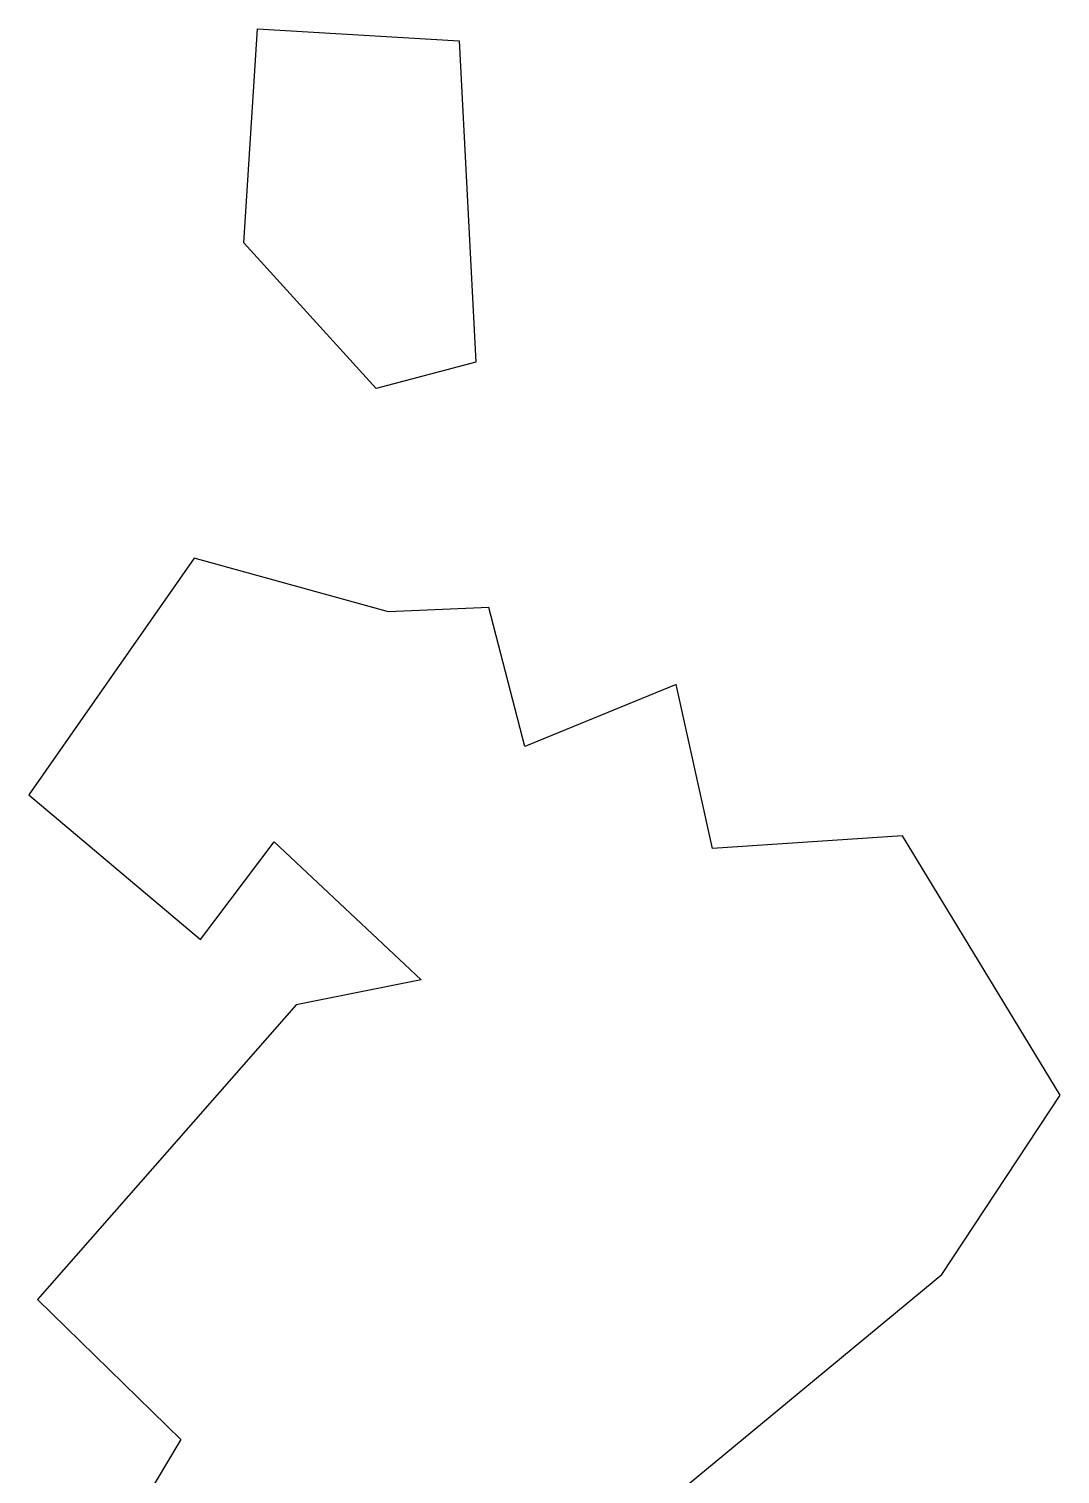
# Model space of a CAD drawing. Header units: millimetres. Extents: x 1888 to 2040, y 1705 to 1894.
# Drawn here: x 1928.028 to 1930.062, y 1831.025 to 1833.876 of the extents above; entities that cross this region are included whole.
import ezdxf

# ---------------------------------------------------------------- set-up
doc = ezdxf.new("R2010")
doc.units = ezdxf.units.MM

# ---------------------------------------------------------------- blocks, each defined once
blk = doc.blocks.new('mall')
at = {"linetype": 'Continuous'}
for p, q in [((-96345.5, -3342.1), (-96318.4, -2920.2)), ((-96318.4, -2920.2), (-95920.2, -2943.9)), ((-95920.2, -2943.9), (-95887.8, -3577.7)), ((-96084.4, -3629.4), (-96345.5, -3342.1)), ((-95887.8, -3577.7), (-96084.4, -3629.4)), ((-96442.9, -3964.5), (-96769.2, -4431)), ((-96059.9, -4070.2), (-96442.9, -3964.5)), ((-95861.9, -4061.4), (-96059.9, -4070.2)), ((-95791, -4335.6), (-95861.9, -4061.4)), ((-95492.7, -4213.7), (-95791, -4335.6)), ((-95420.5, -4536.6), (-95492.7, -4213.7)), ((-96769.2, -4431), (-96430.8, -4716.5)), ((-96430.8, -4716.5), (-96285.2, -4523.7)), ((-96285.2, -4523.7), (-95995.6, -4796.1)), ((-95046.1, -4512.2), (-95420.5, -4536.6)), ((-94735.2, -5023.8), (-95046.1, -4512.2)), ((-95995.6, -4796.1), (-96242.2, -4845.2)), ((-96242.2, -4845.2), (-96752.3, -5426.5)), ((-94968.7, -5377.5), (-94735.2, -5023.8)), ((-95830.3, -6090), (-94968.7, -5377.5)), ((-96752.3, -5426.5), (-96469.8, -5702.8)), ((-96469.8, -5702.8), (-96544.4, -5828.3))]:
    blk.add_line(p, q, dxfattribs=at)

msp = doc.modelspace()

# ---------------------------------------------------------------- block references
at = {"xscale": 0.001, "yscale": 0.001, "zscale": 0.001}
msp.add_blockref('mall', (2024.7968, 1836.7958), dxfattribs=at)

doc.saveas('drawing.dxf')
